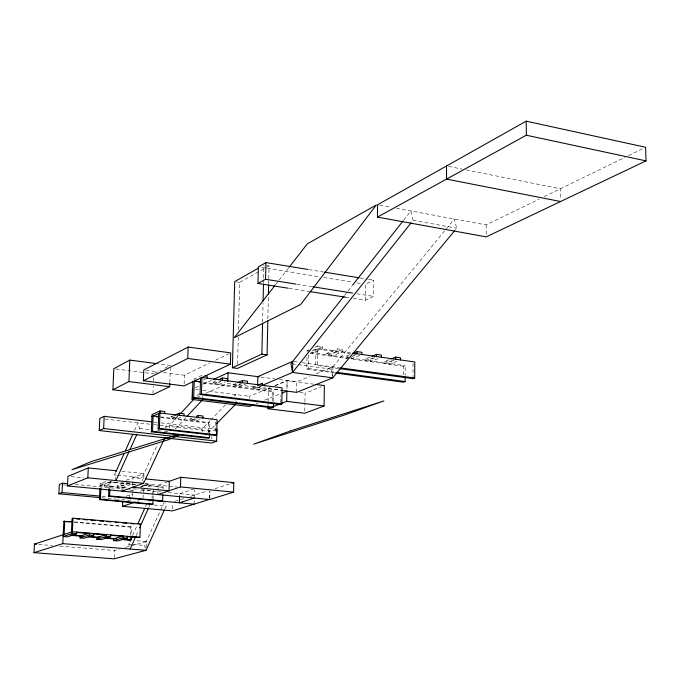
<?xml version="1.0" encoding="UTF-8"?>
<svg xmlns="http://www.w3.org/2000/svg" width="680" height="680" viewBox="0 0 680 680"><rect width="100%" height="100%" fill="white"/><g stroke="black" fill="none" stroke-linecap="round" stroke-linejoin="round"><path stroke-width="0.51" stroke-dasharray="3.4 2.55" d="M403.461 374.765L403.495 366.282L405.17 365.644L405.127 375.199M413.006 378.658L413.058 362.61M394.026 360.357L389.385 362.185L389.368 364.31L396.805 361.394M389.283 359.686L384.65 361.522L384.633 363.647L394.825 359.626M365.304 300.313L365.457 284.223L373.745 280.194L373.609 296.412L365.304 300.313L352.793 298.35M370.149 356.991L365.585 358.853L365.568 360.986L372.87 358.028M374.952 357.671L370.37 359.524L370.353 361.658L378.599 358.334M403.495 366.282L351.126 358.972L351.152 356.83M342.38 349.537L342.354 351.713L331.687 356.26L331.712 354.101L342.38 349.537L337.45 348.832L326.817 353.413L326.791 355.572L337.416 351.016L337.45 348.832M349.911 354.637L346.307 356.15L346.281 358.3L348.083 357.544M332.8 375.844L332.928 366.851L315.358 374.111M338.708 368.526L315.681 365.381L315.945 348.908L351.45 353.914M322.558 346.724L312.06 351.348L312.026 353.515L322.524 348.916L322.558 346.724L317.569 346.01L317.271 364.709L315.681 365.381M304.784 411.137L304.929 402.704M304.946 401.65L305.091 393.227L321.478 386.725M334.101 372.827L306.799 369.138L307.003 356.898M307.088 352.096L307.113 350.65L309.009 349.809M306.799 369.138L308.354 368.483L308.593 354.178M314.015 384.217L287.104 380.69L286.943 388.951L287.155 380.511L274.626 385.764M296.633 392.36L296.828 381.777L309.51 376.533M273.606 401.243L273.819 391.28L203.66 382.33M280.356 402.517L280.5 395.488M262.607 322.295L263.041 303.203M263.5 283.05L263.602 278.808M263.627 277.754L263.916 265.022M267.877 318.81L268.37 296.574M268.651 283.866L268.745 279.625M268.77 278.57L269.059 265.863L264.945 265.192M268.039 405.714L268.107 402.679M268.132 401.668L268.422 388.526L270.291 387.745M272.161 401.429L272.365 391.875L273.819 391.28M249.5 398.319L249.551 396.287L269.798 387.787M255.756 386.027L252.875 387.26L252.824 389.385L261.451 385.713M260.67 386.656L257.779 387.889L257.728 390.014L265.438 386.758M237.566 364.233L238.28 336.949M238.468 329.604L239.7 282.378L264.469 268.438M240.924 384.124L238.085 385.365L238.025 387.506L245.59 384.208M235.951 383.486L233.129 384.736L233.07 386.869L241.536 383.146M208.335 432.191L208.607 423.173L209.865 422.662L209.567 432.692M209.253 498.448L209.457 491.258M209.78 498.5L209.993 491.308M215.925 380.911L213.155 382.177L213.095 384.327L222.326 380.137M211.786 439.127L211.871 436.194M215.483 431.358L215.772 421.251M220.949 381.556L218.169 382.815L218.11 384.965L225.53 381.625M194.242 498.049L194.497 489.787M194.114 504.169L194.233 500.14M184.119 383.962L184.407 375.216L209.916 362.907M191.819 418.2L189.966 418.982L189.907 420.997L198.228 417.495M196.52 418.752L194.658 419.534L194.599 421.541L200.175 419.22M173.808 415.591L171.079 416.772L171.011 418.795L178.27 415.65M172.567 508.929L172.762 503.038M177.65 416.543L175.822 417.333L175.755 419.348L182.138 416.602M157.887 494.572L157.998 491.444M158.032 490.408L158.219 485.197L167.05 482.094M163.047 488.903L163.115 486.906L143.616 484.993M169.804 382.627L170.297 368.441M143.055 498.355L143.369 490.178L161.066 491.887M143.803 478.431L143.99 473.56L121.916 471.333M146.115 547.4L146.328 541.577L134.759 540.617M152.975 393.618L153.238 386.325M153.433 381.115L153.587 376.95M140.828 486.914L145.647 485.197L145.715 483.327L150.101 483.752L150.033 485.622L146.157 486.999M152.048 498.075L152.124 495.95M152.167 494.896L152.32 490.646L150.331 490.458M153.059 499.162L153.382 490.28M128.087 481.593L128.01 483.471L117.623 487.305L117.7 485.452L127.134 481.942M129.268 498.312L129.472 493.229M130.194 535.177L130.518 527.102L131.495 526.804L131.138 535.899M132.685 485.358L132.982 477.683L143.369 478.712M132.753 496.094L132.829 494.054M132.872 493.034L132.991 489.965L128.783 489.558M114.248 557.795L114.546 550.468L119.51 549.083M121.958 490.085L122.264 482.732M111.027 481.695L104.516 484.168L104.439 486.03L114.665 482.171M108.868 489.209L109.166 482.12L135.601 484.704M109.905 488.827L110.203 481.729L136.501 484.304M125.009 488.01L100.028 485.605L100.104 483.743L106.581 481.262M100.938 487.22L101.031 485.223L128.256 487.849M129.344 546.1L128.792 544.144L129.65 542.215M132.651 535.457L137.377 524.85M145.537 506.532L148.537 499.774M136.204 535.534L138.363 530.706M148.716 507.543L150.008 504.645L149.124 501.729M115.931 480.581L114.469 474.912L115.345 472.991M134.47 430.542L137.946 422.824L139.528 428.468L138.219 431.358M145.435 548.361L144.585 545.428L160.233 510.875M160.667 509.923L164.144 502.239M164.772 509.014L166.081 506.133L165.18 503.225M143.361 482.366L142.078 477.666L157.632 444.21M165.189 427.958L166.073 426.046L166.625 427.916M275.417 284.861L288.456 268.107M344.666 295.248L347.293 291.907M347.947 291.074L351.883 286.067M403.665 220.15L410.873 210.97L413.117 220.277L411.8 221.944M332.775 377.842L331.058 369.121L454.308 219.011L456.679 228.233L455.328 229.865M169.813 428.298L169.592 425.349L177.531 416.789M197.021 395.777L199.18 393.448M175.338 428.8L186.201 417.214M202.24 431.987L201.994 429.063L209.993 420.801M210.715 420.045L225.989 404.277M233.979 396.015L235.441 394.519L235.628 396.525M207.85 432.633L215.883 424.43M265.387 267.92L269.059 265.863M154.632 373.363L161.126 370.082M164.832 368.212L170.399 365.406L157.905 363.766M396.355 208.284L486.166 224.91L539.444 198.976M544.196 196.656L624.784 157.429M628.575 155.584L643.731 148.206M215.585 360.179L228.82 353.796M202.011 375.326L192.967 379.593L197.021 380.111M203.422 379.865L205.241 379.024M195.313 387.796L199.163 386.027M203.014 384.26L212.636 379.839M197.88 396.874L199.801 396.006M205.581 393.431L227.74 383.537L280.721 390.32M314.712 347.276L317.569 346.01M312.29 350.523L317.534 348.211L350.769 352.903M274.958 385.781L287.104 380.69M353.481 355.3L357.076 353.796M352.053 356.447L355.666 354.951M351.126 358.972L360.153 355.232M256.062 403.699L257.992 402.917M264.75 400.163L280.194 393.873M216.155 429.658L212.016 431.298L151.487 424.379M100.028 485.605L110.203 481.729M126.182 480.225L143.99 473.56M129.659 483.081L122.069 485.877L117.7 485.452M121.992 487.721L132.43 483.905M139.451 487.56L150.101 483.752M129.548 491.19L132.991 489.965M125.834 496.34L132.651 493.943M140.445 491.206L143.369 490.178M163.115 486.906L162.027 487.279L141.941 485.325M130.908 499.758L129.183 500.352L117.648 499.273M137.173 501.364L139.119 500.701M179.656 493.671L193.536 489.09M174.76 501.423L184.577 498.253M190.468 496.358L206.474 491.198M214.974 488.682L230.834 483.573M125.469 547.417L130.441 546.023M131.427 545.742L146.328 541.577M38.658 544.442L52.36 545.538M59.738 546.116L114.546 550.468M128.792 544.144L131.945 544.399M132.999 544.485L144.585 545.428M74.137 521.866L131.495 526.804M74.434 522.283L130.518 527.102M102.076 496.306L107.347 496.8M101.906 497.802L116.594 499.171M154.029 505.019L166.081 506.133M63.529 484.874L66.674 485.18M100.104 483.743L104.516 484.168M133.042 488.792L137.649 489.235M141.372 489.591L149.337 490.356M168.359 492.583L194.395 495.091M75.123 484.406L123.522 489.056M71.085 476.654L83.632 477.887M145.545 483.956L177.25 487.067M114.469 474.912L116.518 475.116M117.538 475.218L142.078 477.666M105.017 419.058L150.45 424.26M139.528 428.468L149.974 429.641M157.284 430.466L160.42 430.822M164.602 431.298L167.731 431.647M153.722 422.05L156.885 422.416M161.109 422.9L215.925 429.207M169.592 425.349L201.994 429.063M171.079 416.772L175.822 417.333M189.966 418.982L194.658 419.534M160.471 416.899L209.865 422.662M160.803 417.605L208.607 423.173M195.543 389.521L198.654 389.903M202.81 390.43L249.551 396.287M213.155 382.177L218.169 382.815M233.129 384.736L238.085 385.365M252.875 387.26L257.779 387.889M203.006 383.044L272.365 391.875M145.851 370.251L157.309 371.73M163.566 372.538L184.407 375.216M115.915 368.985L144.254 372.615M145.307 372.75L153.706 373.83M268.422 388.526L280.993 390.133M299.854 392.555L305.091 393.227M260.916 377.069L274.712 378.879M279.387 379.491L296.828 381.777M291.95 363.808L297.1 364.505M298.129 364.65L331.058 369.121M308.354 368.483L333.591 371.9M293.769 361.497L297.891 362.058M302.014 362.627L339.277 367.719M310.046 353.234L349.188 358.7M307.113 350.65L310.08 351.067M326.817 353.413L331.712 354.101M346.307 356.15L348.245 356.422M365.585 358.853L370.37 359.524M384.65 361.522L389.385 362.185M310.726 352.427L349.554 357.858M350.6 358.012L405.17 365.644M236.7 281.911L239.7 282.378M297.024 284.274L311.712 286.603M356.822 293.751L373.609 296.412M289.221 288.363L309.026 291.474M345.5 297.202L351.755 298.188M261.469 267.41L319.702 276.828M323.858 277.5L352.979 282.208M357.136 282.88L360.255 283.381M308.848 269.603L323.501 271.991M360.137 277.967L367.464 279.166M368.509 279.335L373.745 280.194M413.117 220.277L456.679 228.233M379.644 205.19L391.136 207.315M448.613 166.396L462.06 169.09M466.2 169.923L560.371 188.785L560.541 199.385M236.019 400.546L236.308 403.563M202.597 396.414L202.861 399.457M486.166 224.91L486.234 234.872"/><path stroke-width="1.02" d="M339.753 368.662L413.006 378.658L414.715 378.029L414.766 361.947L352.869 353.2M335.155 372.971L403.427 382.185L405.101 381.565L405.118 377.324M395.751 359.261L395.76 357.111L400.537 357.791L400.52 359.941M377.459 217.107L377.553 204.799L526.184 121.159L645.617 147.28L646 160.88L486.242 236.87L377.459 217.107L526.346 135.218L646 160.88M376.524 356.55L376.541 354.382L381.37 355.07L381.352 357.229M357.076 353.796L357.102 351.628L361.981 352.317L361.964 354.484M268.022 406.716L267.979 408.74L304.75 413.245L324.071 406.011L324.368 385.577L316.089 384.489M280.789 403.673L286.697 401.336L286.9 391.008M261.477 385.704L292.527 372.47L292.74 361.361L257.839 376.669L257.635 385.416M192.899 381.76L192.381 398.012L272.025 407.796L273.479 407.226L273.564 403.24M200.065 394.57L280.322 404.524L281.8 403.937L282.124 387.846L201.943 377.519L201.441 393.95L200.065 394.57L200.575 378.156M258.442 268.132L234.702 281.596L232.399 367.761L261.876 354.101L262.582 323.349M263.092 301.078L263.483 284.113M262.412 385.305L262.463 383.154L257.669 385.203M265.931 262.591L258.349 266.909L257.958 283.458L265.548 279.284L265.931 262.591L307.802 269.425M232.399 367.761L237.456 368.433L267.078 354.824L267.826 320.926M268.422 294.457L268.634 284.92M247.486 383.384L247.537 381.216L242.539 380.57L237.83 382.653M116.654 470.806L88.272 467.942L67.949 476.348L67.498 485.937L209.755 499.528L233.563 492.133L233.809 482.621L180.786 477.275L168.028 481.754M242.479 382.738L242.539 380.57M222.326 380.137L222.385 377.969L227.443 378.624L227.383 380.791M227.8 381.574L228.038 372.759L259.156 376.839M230.401 364.174L230.707 352.877L188.131 347.063L143.76 369.979L143.352 380.774L184.05 385.9L230.401 364.174L187.756 358.479L143.352 380.774M164.756 413.559L164.832 411.51L160.004 410.941L151.997 414.545L151.359 431.825L208.156 438.209L209.423 437.716L209.542 433.704M158.712 413.534L158.159 428.918L215.364 435.404L216.656 434.902L217.09 419.721L159.928 412.99L151.929 416.568M151.614 421.812L104.176 416.355L99.773 418.464L99.246 430.55L211.675 443.046L216.648 441.15L216.98 429.335M198.228 417.495L198.296 415.471L203.022 416.024L202.963 418.055M207.06 378.173L207.128 375.989L205.079 375.725M179.588 495.694L179.358 502.784L194.242 498.049M157.887 494.572L180.464 486.923L180.786 477.275M183.965 415.82L184.025 413.78L179.248 413.219L174.709 415.191M187.756 358.479L188.131 347.063M253.164 404.88L249.305 406.453L192.091 399.449L192.423 389.13M192.381 398.012L193.724 397.409L194.242 381.123L200.523 381.93M179.18 415.259L179.248 413.219M158.159 428.918L159.375 428.4L160.004 410.941M108.868 489.209L108.57 496.289L161.534 501.254L162.622 500.896L162.834 494.896M156.859 363.63L129.778 360.085L113.815 368.713L112.922 389.759L152.932 394.655L169.66 386.682L169.77 383.639M127.321 536.69L139.927 537.37L140.429 524.067L73.007 518.194L72.08 518.517L71.442 532.032M151.359 431.825L152.549 431.315L153.119 416.041L158.372 416.653M99.892 488.597L99.416 499.587L151.819 504.441L152.881 504.092L153.025 500.148M113.45 540.625L123.191 537.761L123.267 535.976L113.526 538.866L113.45 540.625L117.589 540.965L127.372 538.11L127.449 536.325M129.999 540.226L130.985 539.946L131.095 536.911M209.219 499.477L172.499 510.892L122.553 506.319L122.748 501.347M112.922 389.759L128.919 381.582L129.778 360.085M96.823 539.265L106.377 536.367L106.454 534.573L96.909 537.498L96.823 539.265L100.997 539.606L110.602 536.715L110.67 534.922M108.57 496.289L109.607 495.915L109.862 489.838M80.053 537.888L89.411 534.956L89.496 533.154L80.138 536.112L80.053 537.888L84.26 538.237L93.67 535.313L93.746 533.511M99.416 499.587L100.428 499.222L100.895 488.223M99.246 430.55L103.649 428.519L104.176 416.355M76.585 533.894L72.292 533.537L63.129 536.503L67.371 536.851L76.585 533.894L76.67 532.083M67.498 485.937L87.831 477.827L88.272 467.942M139.927 537.37L72.377 531.726L34.442 544.111L34 552.653L62.79 543.643L63.852 521.373L72.054 521.688M64.115 534.42L64.753 521.058M72.292 533.537L73.007 518.194M99.807 497.607L58.888 493.799L59.339 484.475L62.501 483.191L67.762 483.692M58.888 493.799L62.05 492.558L62.501 483.191M130.076 541.246L132.226 536.427M137.81 523.889L144.679 508.462M130.169 549.04L135.779 536.494M139.655 527.808L148.282 508.504M115.779 472.022L124.041 453.696M125.341 450.798L132.727 434.401M115.931 480.581L129.038 451.631M129.914 449.701L136.901 434.256M34 552.653L114.197 558.841L146.005 550.307L164.339 509.975M121.916 491.138L143.624 483.302L165.053 437.385M274.762 285.694L234.345 337.62L300.688 304.512L376.312 204.986L307.36 243.823L289.111 267.274M344.012 296.08L290.921 363.673L292.527 372.47L332.775 377.842L454.648 230.69M352.537 285.234L403.002 220.983M292.527 372.47L411.137 222.776M180.412 413.678L193.409 399.67M186.923 416.44L202.138 400.223M216.606 423.691L235.577 404.311M198.874 381.981L200.694 381.131M213.596 379.398L228.038 372.759M218.697 379.652L222.385 377.969M192.091 399.449L194.981 398.157M156.714 417.129L158.499 416.339M196.444 416.253L198.296 415.471M353.506 353.132L357.102 351.628M371.977 356.243L376.541 354.382M282.124 393.082L286.951 391.119M178.933 435.396L168.283 439.731L71.978 469.685L91.145 461.61L178.534 434.486M332.775 377.842L296.633 392.36L281.758 390.447M391.136 358.955L395.76 357.111M267.979 408.74L278.817 404.455M122.553 506.319L135.218 502.019M231.829 483.259L233.809 482.621M139.425 524.373L140.429 524.067M62.79 543.643L146.005 550.307M34.442 544.111L36.55 544.281M76.721 532.474L88.315 533.435M93.585 533.876L106.241 534.931M110.457 535.288L123.106 536.341M89.411 534.956L93.67 535.313M106.377 536.367L110.602 536.715M123.191 537.761L127.372 538.11M71.434 535.024L82.926 535.976M88.145 536.409L99.637 537.353M104.865 537.787L116.356 538.738M121.575 539.172L130.985 539.946M70.576 535.33L81.099 536.197M88.459 536.8L97.937 537.582M105.222 538.186L113.713 538.883M121.771 539.546L130.552 540.277M76.287 518.883L79.441 519.154M83.657 519.52L87.865 519.894M91.018 520.166L95.225 520.531M99.441 520.897L103.649 521.262M106.803 521.534L111.01 521.9M115.226 522.274L118.38 522.546M122.587 522.912L126.794 523.277M131.01 523.642L134.164 523.914M63.852 521.373L70.201 521.917M109.607 495.915L162.622 500.896M152.405 500.259L194.114 504.169M62.05 492.558L99.977 496.102M100.428 499.222L152.881 504.092M132.608 487.279L169.006 490.807L169.337 481.296L145.444 478.924M87.831 477.827L143.624 483.302M180.464 486.923L233.563 492.133M152.549 431.315L209.423 437.716M103.649 428.519L216.648 441.15M159.375 428.4L216.656 434.902M201.441 393.95L281.8 403.937M193.724 397.409L273.479 407.226M128.919 381.582L169.66 386.682M286.697 401.336L324.071 406.011M336.745 372.325L405.101 381.565M261.876 354.101L267.078 354.824M340.323 367.863L414.715 378.029M265.548 279.284L295.978 284.104M312.757 286.764L352.623 293.089M257.958 283.458L288.184 288.201M310.063 291.635L345.5 297.202M324.547 272.161L359.091 277.797M560.575 201.51L446.556 179.103L446.539 165.98M526.184 121.159L526.346 135.218M290.912 430.763L253.742 444.15L344.037 415.14L383.928 400.92L290.912 430.763"/></g></svg>
